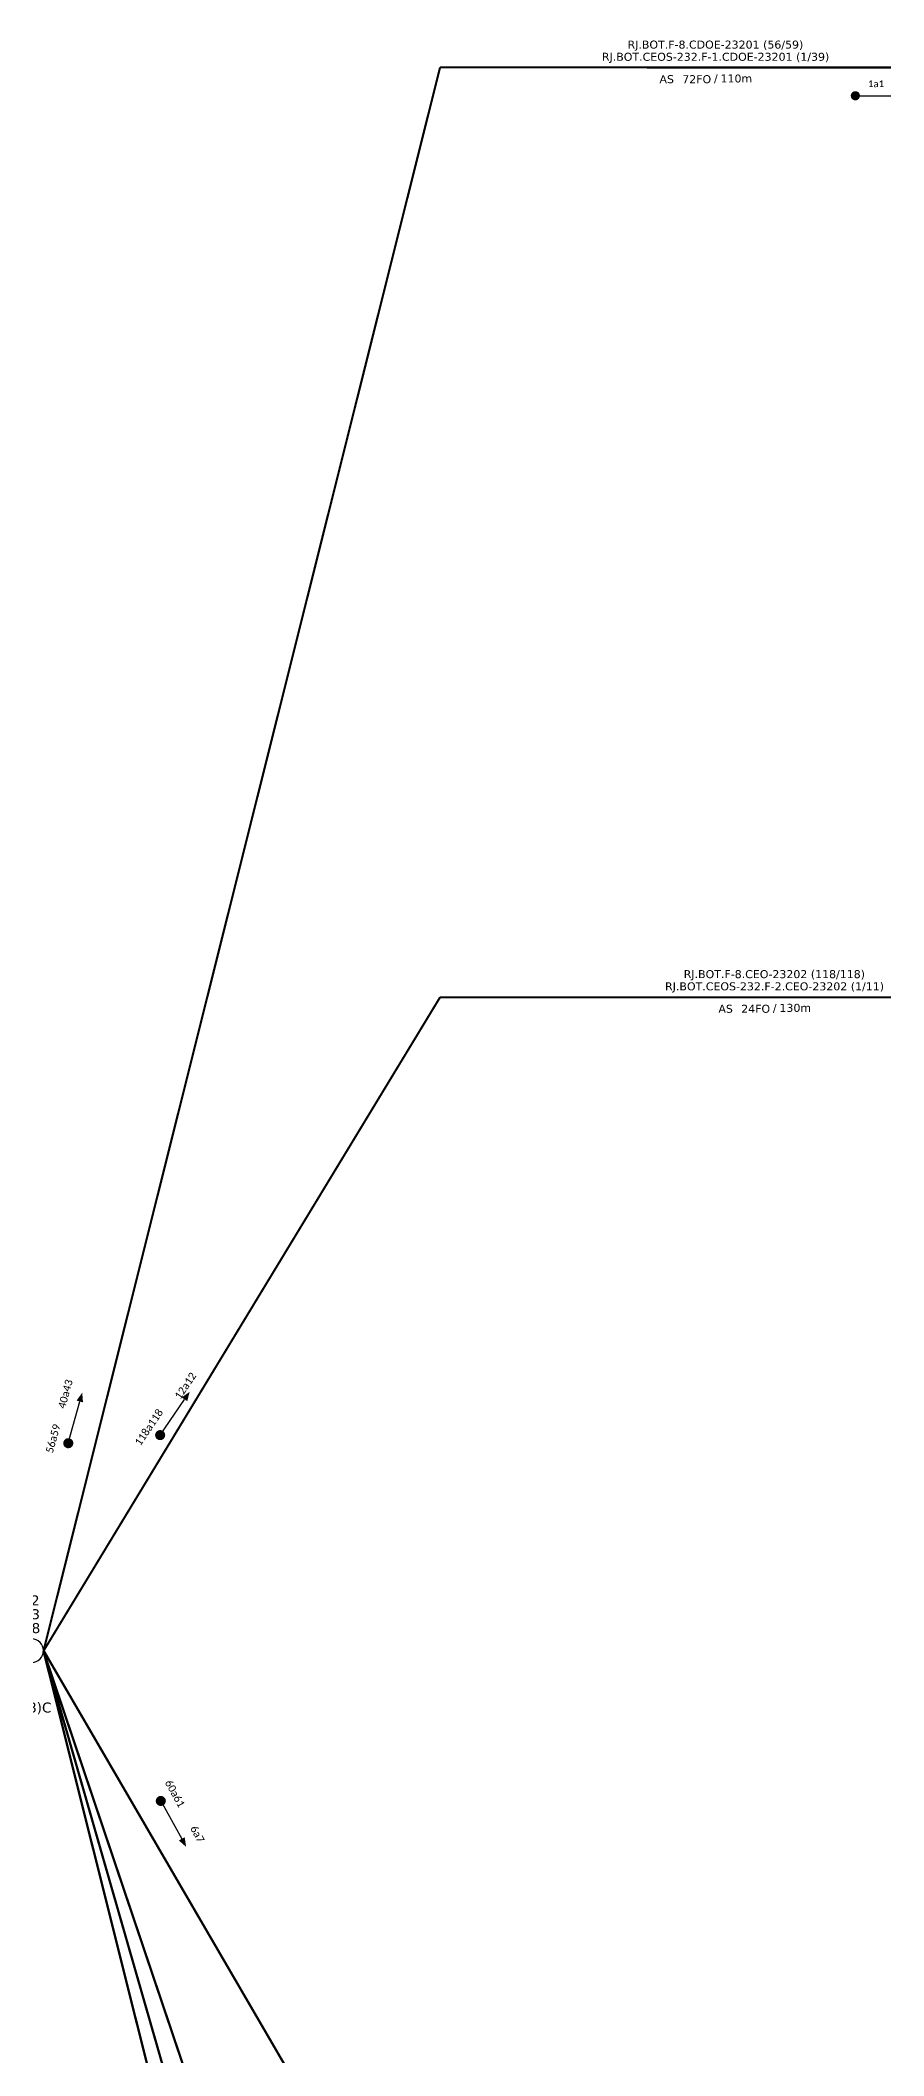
# Model space of a CAD drawing. Header units: metres. Extents: x -0.1 to 58.9, y -0.1 to 41.6.
# Drawn here: x 12.25 to 17.03, y 9.28 to 20.7 of the extents above; entities that cross this region are included whole.
import ezdxf
from ezdxf.enums import TextEntityAlignment as Align

# ---------------------------------------------------------------- set-up
doc = ezdxf.new("R2010")
doc.units = ezdxf.units.M
for name, color, linetype in [('20.4-CEOS', 1, 'Continuous'), ('CAP a instalar', 1, 'Continuous'), ('CD a instalar', 1, 'Continuous'), ('SETA', 7, 'Continuous'), ('texto', 255, 'Continuous')]:
    doc.layers.add(name, color=color, linetype=linetype)
doc.layers.add('40.1-ETIQUETAS', color=1, linetype='Continuous', lineweight=20)
doc.styles.add('siredit', font='verdana.ttf')
doc.styles.get("Standard").update_dxf_attribs({"font": 'arial.ttf'})
doc.linetypes.add('FENCELINE1', pattern='A,0.25,-0.1,[133,ltypeshp.shx,S=0.1,R=0,X=-0.1,Y=0],-0.1,1', length=1.45)

# ---------------------------------------------------------------- blocks, each defined once
blk = doc.blocks.new('CEOS_RP_CT_DRT')
at = {"layer": '20.4-CEOS', "color": 0}
for p, q in [((-4.54, 1.19), (-1.19, 1.19)), ((-1.19, -1.19), (-4.54, -1.19))]:
    blk.add_line(p, q, dxfattribs=at)
for points in [[(-5.73, -1.43), (-5.73, 1.44)], [(-3.79, 0), (-4.59, 0)], [(-2.47, 0.48), (-1.45, 0.48)], [(-2.47, -0.52), (-1.45, -0.52)]]:
    blk.add_lwpolyline(points, dxfattribs=at)
blk.add_lwpolyline([(-3.79, 0, 0, 1.47, 0), (-2.41, 0, 1.47, 1.47, 0)], format="xyseb", dxfattribs=at)
for centre, start, end in [((-4.54, 0), 90, 270), ((-1.19, 0), 270, 90)]:
    blk.add_arc(centre, 1.19, start, end, dxfattribs=at)
at = {"layer": '20.4-CEOS', "color": 7, "style": 'siredit'}
for tag, p in [('Nº_DA_CEOS', (-2.86, 5.6)), ('LOCAL', (-2.86, 4.24)), ('SAP', (-2.86, 2.78)), ('RACIO_SPLITAGEM', (-2.86, -1.88)), ('FIBRAS_SPLITTER', (-2.86, -3.58)), ('FIBRAS_TOP_C', (-2.86, -5.08)), ('RESERVA_FINAIS', (-2.86, -6.39))]:
    blk.add_attdef(tag, text='', height=1.01, dxfattribs=at).set_placement(p, align=Align.TOP_CENTER)
blk = doc.blocks.new('ETIQUETA_RS5F')
at = {"layer": '40.1-ETIQUETAS', "color": 0, "style": 'siredit'}
blk.add_text('/', height=1.5, dxfattribs=at).set_placement((1.58, -1.95), align=Align.MIDDLE_RIGHT)
for tag, p in [('ETIQUETA_R_PRIMARIA', (1.21, 4.1)), ('ETIQUETA_R_SECUNDARIA', (1.21, 2.1)), ('F_ATIVAS/F_MORTAS', (1.14, -4.24))]:
    blk.add_attdef(tag, text='', height=1.5, dxfattribs=at).set_placement(p, align=Align.MIDDLE_CENTER)
for tag, p in [('TIPO_CABO', (-6.58, -2.12)), ('CAP_CABO', (0.4, -2.09))]:
    blk.add_attdef(tag, text='', height=1.5, dxfattribs=at).set_placement(p, align=Align.MIDDLE_RIGHT)
blk.add_attdef('METROS', text='', height=1.5, dxfattribs=at).set_placement((2.14, -1.95), align=Align.MIDDLE_LEFT)
for tag, p in [('FUSÃO_1', (0.85, -8.39)), ('FUSÃO_2', (0.85, -10.6)), ('FUSÃO_3', (0.85, -12.93)), ('FUSÃO_4', (0.85, -15.14)), ('FUSÃO_5', (0.85, -17.16))]:
    blk.add_attdef(tag, text='', height=1.5, dxfattribs=at).set_placement(p, align=Align.CENTER)
blk = doc.blocks.new('SETA1')
at = {"const_width": 1.1}
blk.add_lwpolyline([(-5.28, 0, 1), (-4.18, 0, 1)], format="xyb", close=True, dxfattribs=at)
at = {"layer": 'SETA'}
blk.add_lwpolyline([(-4.73, 0), (4.73, 0)], dxfattribs=at)
blk.add_solid([(4.73, 0.73), (6.74, 0), (4.73, -0.73)], dxfattribs=at)

msp = doc.modelspace()

# ---------------------------------------------------------------- linework, layer by layer
at = {"const_width": 0.0259}
msp.add_lwpolyline([(16.856, 20.386, 1), (16.882, 20.386, 1)], format="xyb", close=True, dxfattribs=at)
at = {"layer": 'CAP a instalar', "color": 7, "linetype": 'FENCELINE1', "ltscale": 7, "const_width": 0.0121}
for points in [[(12.269, 11.572), (14.516, 20.547)], [(14.516, 20.547), (17.22, 20.546)]]:
    msp.add_lwpolyline(points, dxfattribs=at)
at = {"layer": 'CAP a instalar', "color": 5, "linetype": 'FENCELINE1', "ltscale": 7, "const_width": 0.0121}
for points in [[(14.516, 15.277), (12.269, 11.572)], [(14.516, 15.277), (17.22, 15.277)]]:
    msp.add_lwpolyline(points, dxfattribs=at)
at = {"layer": 'CD a instalar', "color": 8, "linetype": 'FENCELINE1', "ltscale": 7}
for points in [[(12.269, 11.574, 0.0133, 0.0133, 0), (14.516, 3.754, 0.0133, 0.0133, 0), (16.733, 3.754, 0.0133, 0.0133, 0)], [(12.269, 11.574, 0.0133, 0.0133, 0), (14.516, 2.601, 0.0133, 0.0133, 0), (16.733, 2.602, 0.0133, 0.0133, 0)], [(12.269, 11.572, 0.0133, 0.0133, 0), (14.516, 4.906, 0.0133, 0.0133, 0), (16.733, 4.906, 0.0133, 0.0133, 0)]]:
    msp.add_lwpolyline(points, format="xyseb", dxfattribs=at)
at = {"layer": 'CD a instalar', "color": 7, "linetype": 'FENCELINE1', "ltscale": 7, "const_width": 0.0133}
msp.add_lwpolyline([(14.516, 7.714), (12.27, 11.574)], dxfattribs=at)
at = {"layer": 'SETA'}
msp.add_lwpolyline([(16.869, 20.386), (17.092, 20.386)], dxfattribs=at)

# ---------------------------------------------------------------- block references
at = {"layer": '20.4-CEOS', "color": 5}
ref = msp.add_blockref('CEOS_RP_CT_DRT', (12.269, 11.574), dxfattribs=dict(at, xscale=0.05603037746429444, yscale=0.05603037746429444, zscale=0.05603037732863998))
ref.add_attrib('Nº_DA_CEOS', 'CEOS-232', dxfattribs={"color": 5, "height": 0.0566, "style": 'siredit'}).set_placement((12.052, 11.887), align=Align.TOP_CENTER)
ref.add_attrib('LOCAL', 'CS-13093', dxfattribs={"color": 5, "height": 0.0566, "style": 'siredit'}).set_placement((12.06, 11.809), align=Align.TOP_CENTER)
ref.add_attrib('SAP', '   SAP 321408', dxfattribs={"color": 5, "height": 0.05657, "style": 'siredit'}).set_placement((11.979, 11.73), align=Align.TOP_CENTER)
ref.add_attrib('RACIO_SPLITAGEM', '1:64', dxfattribs={"color": 7, "height": 0.0566, "style": 'siredit'}).set_placement((12.109, 11.452), align=Align.TOP_CENTER)
ref.add_attrib('FIBRAS_SPLITTER', '    (46-55)S', dxfattribs={"color": 5, "height": 0.05657, "style": 'siredit'}).set_placement((11.98, 11.369), align=Align.TOP_CENTER)
ref.add_attrib('FIBRAS_TOP_C', '   (56-62+118)C', dxfattribs={"color": 1, "height": 0.05657, "style": 'siredit'}).set_placement((12.001, 11.28), align=Align.TOP_CENTER)
at = {"layer": '40.1-ETIQUETAS', "color": 7}
ref = msp.add_blockref('ETIQUETA_RS5F', (16.041, 20.543), dxfattribs=dict(at, xscale=0.03023308761119406, yscale=0.03023308761119406, zscale=0.03023308761119404))
ref.add_attrib('ETIQUETA_R_PRIMARIA', 'RJ.BOT.F-8.CDOE-23201 (56/59)', dxfattribs={"color": 0, "height": 0.04535, "style": 'siredit'}).set_placement((16.076, 20.676), align=Align.MIDDLE_CENTER)
ref.add_attrib('ETIQUETA_R_SECUNDARIA', 'RJ.BOT.CEOS-232.F-1.CDOE-23201 (1/39)', dxfattribs={"color": 0, "height": 0.04535, "style": 'siredit'}).set_placement((16.077, 20.607), align=Align.MIDDLE_CENTER)
ref.add_attrib('TIPO_CABO', 'AS', dxfattribs={"color": 0, "height": 0.0453, "style": 'siredit'}).set_placement((15.841, 20.48), align=Align.MIDDLE_RIGHT)
ref.add_attrib('CAP_CABO', '72FO', dxfattribs={"color": 0, "height": 0.0453, "style": 'siredit'}).set_placement((16.052, 20.48), align=Align.MIDDLE_RIGHT)
ref.add_attrib('METROS', '110m', dxfattribs={"color": 0, "height": 0.0453, "style": 'siredit'}).set_placement((16.105, 20.484), align=Align.MIDDLE_LEFT)
at = {"layer": '40.1-ETIQUETAS'}
ref = msp.add_blockref('ETIQUETA_RS5F', (16.375, 15.276), dxfattribs=dict(at, xscale=0.03023308761119406, yscale=0.03023308761119406, zscale=0.03023308761119404))
ref.add_attrib('ETIQUETA_R_PRIMARIA', 'RJ.BOT.F-8.CEO-23202 (118/118)', dxfattribs={"color": 0, "height": 0.04535, "style": 'siredit'}).set_placement((16.41, 15.408), align=Align.MIDDLE_CENTER)
ref.add_attrib('ETIQUETA_R_SECUNDARIA', 'RJ.BOT.CEOS-232.F-2.CEO-23202 (1/11)', dxfattribs={"color": 7, "height": 0.04535, "style": 'siredit'}).set_placement((16.411, 15.339), align=Align.MIDDLE_CENTER)
ref.add_attrib('TIPO_CABO', 'AS', dxfattribs={"color": 0, "height": 0.0453, "style": 'siredit'}).set_placement((16.175, 15.212), align=Align.MIDDLE_RIGHT)
ref.add_attrib('CAP_CABO', '24FO', dxfattribs={"color": 0, "height": 0.0453, "style": 'siredit'}).set_placement((16.386, 15.212), align=Align.MIDDLE_RIGHT)
ref.add_attrib('METROS', '130m', dxfattribs={"color": 0, "height": 0.0453, "style": 'siredit'}).set_placement((16.439, 15.217), align=Align.MIDDLE_LEFT)
at = {"layer": 'SETA', "color": 2, "xscale": 0.02592, "yscale": 0.02592, "zscale": 0.02592}
for p, rotation in [((12.442, 12.868), 74.5676757919611), ((12.999, 12.897), 55.74751360780201), ((12.993, 10.615), 298.8957008685703)]:
    msp.add_blockref('SETA1', p, dxfattribs=dict(at, rotation=rotation))

# ---------------------------------------------------------------- texts
at = {"insert": (16.986, 20.454), "char_height": 0.03888, "width": 0.6573, "attachment_point": 5}
msp.add_mtext('\\C7;\\fCalibri|b0|i0|c0|p34;1a1', dxfattribs=at)
at = {"layer": 'texto', "char_height": 0.04277, "width": 0.72303, "attachment_point": 5}
for s, insert, rotation in [('\\C1;\\fCalibri|b0|i0|c0|p34;12a12\\C7;\\P', (13.073, 13.075), 55.7475), ('{\\fCalibri|b0|i0|c0|p34;\\C7;40a43}', (12.393, 13.029), 74.5677), ('{\\fCalibri|b0|i0|c0|p34;\\C1;118a118}', (12.866, 12.84), 55.7475), ('{\\fCalibri|b0|i0|c0|p34;\\C7;56a59}', (12.323, 12.776), 74.5677), ('{\\fCalibri|b0|i0|c0|p34;\\C7;60a61}', (13.014, 10.764), 298.8957), ('{\\fCalibri|b0|i0|c0|p34;\\C7;6a7}', (13.141, 10.534), 298.8957)]:
    msp.add_mtext(s, dxfattribs=dict(at, insert=insert, rotation=rotation))

doc.saveas('drawing.dxf')
